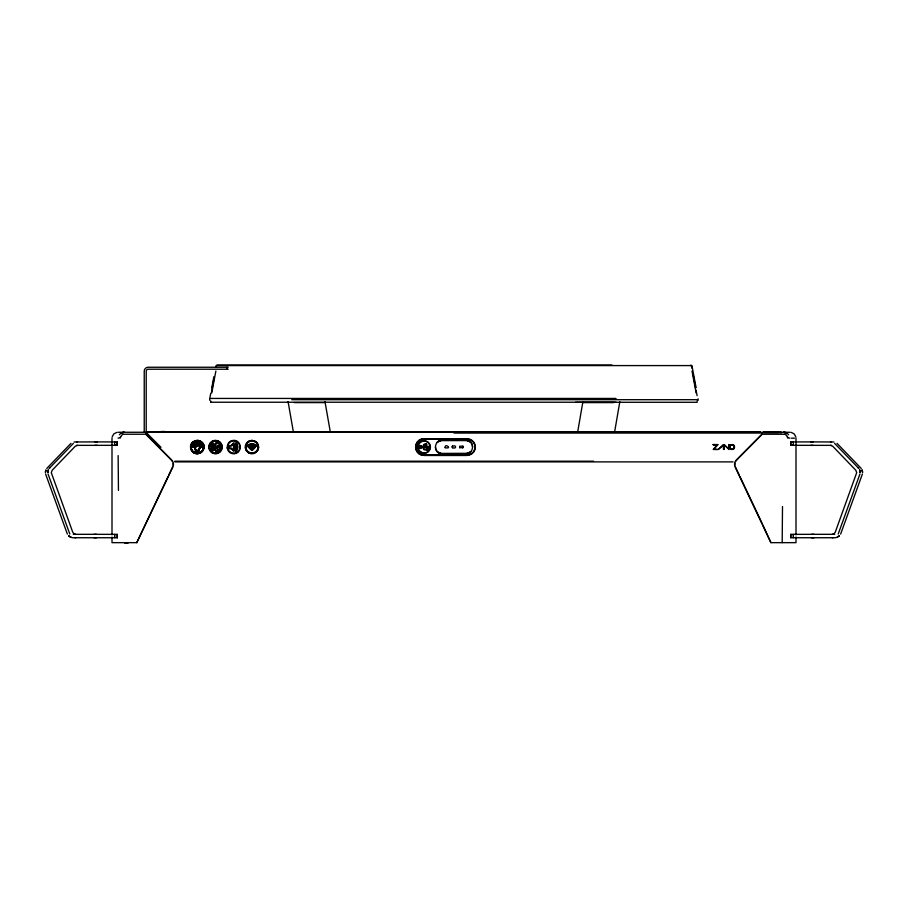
<?xml version="1.0" encoding="UTF-8"?>
<svg xmlns="http://www.w3.org/2000/svg" width="908" height="908" viewBox="0 0 908 908"><rect width="100%" height="100%" fill="white"/><g stroke="black" fill="none" stroke-linecap="round" stroke-linejoin="round"><path stroke-width="1.36" d="M199 450.039L198.807 452.411L195.787 452.388C196.321 449.721 192.564 446.214 196.23 444.489C198.704 443.32 201.167 446.509 199.658 448.688M790.005 438.167L787.667 437.883M735.571 461.548A6.152 6.027 -60.2 0 1 736.683 460.016L762.209 434.24L761.789 432.265L790.096 432.265M782.185 542.655L782.503 506.516M213.176 447.201L213.176 447.122A5.391 5.369 1.8 0 0 213.164 446.691M196.582 446.282C197.74 444.648 194.584 448.007 197.24 445.987M120.333 437.883L118.006 438.121M219.055 450.47L215.798 450.391L215.991 443.467L219.078 443.671L219.146 450.186M215.968 451.106C213.471 448.927 213.959 440.755 218.93 443.013M215.968 451.083C221.019 453.489 221.473 444.682 218.76 442.979M252.572 450.22C249.473 451.242 252.56 446.759 252.764 449.959M614.637 431.845L619.835 401.642M582.902 401.642L577.704 431.845M196.219 450.674C194.051 448.666 194.823 443.501 198.432 444.999C202.382 448.075 195.515 453.886 195.027 447.531M252.367 449.562L252.367 449.687M217.727 450.062L217.693 449.721M114.612 442.877L114.714 441.946L114.885 442.877M114.885 444.375L114.783 445.306L114.612 444.375M114.612 535.3L114.714 534.369L114.885 535.3M114.885 536.798L114.783 537.729L114.612 536.787M793.115 442.877L793.217 441.946L793.388 442.877M793.388 444.375L793.286 445.306L793.115 444.375M793.115 535.3L793.286 534.369L793.388 535.3M793.388 536.787L793.286 537.729L793.115 536.798M219.6 450.107L219.089 451.026M45.411 472.308L45.922 469.901L45.445 472.466M47.852 472.308L48.362 469.901M47.886 472.466L48.328 469.981L47.92 471.49M425.659 444.284L426.215 444.852L425.659 444.273M47.852 472.466L48.362 469.981M195.027 447.553C194.187 443.944 200.441 443.944 199.601 447.553M45.525 471.49L45.525 471.195M198.818 450.901L200.089 447.065L198.398 444.5M215.298 443.887L215.809 443.07M251.607 449.381L252.186 449.971M117.234 441.946L117.166 445.306L117.234 441.946L94.897 441.901M117.234 534.369L117.234 537.729L117.234 534.369L94.023 534.324M813.103 441.901L790.766 441.946L790.652 443.626L790.766 445.306L813.103 445.351M790.834 445.306L790.834 441.946M813.977 534.324L790.766 534.369L790.652 536.049L790.766 537.729L813.977 537.763M790.834 537.729L790.834 534.369M209.759 398.612L210.781 393.141M211.814 387.659L213.868 376.718M211.553 391.564L212.835 384.72M213.346 381.973L213.868 379.238M211.757 392.96L215.866 371.066M198.375 450.674L199.351 448.257M251.55 449.528L252.038 449.222M211.666 444.716L212.631 446.089A4.619 4.597 0.6 0 1 212.722 447.031A4.619 4.597 -0.2 0 1 212.631 447.984L211.666 449.823L213.119 447.871A5.266 5.255 -0.9 0 0 213.119 446.191L212.393 444.579L211.666 444.704M199.601 447.531L199.351 448.268M859.978 473.942L838.186 534.074M862.43 473.942L840.638 534.074M112.115 437.02L113.738 433.99L116.757 432.378M235.887 448.393L236.069 447.531A4.96 4.949 -0.1 0 0 236.057 446.532M196.253 446.849L196.707 446.18M425.16 444.228L423.934 444.33L422.697 446.815L421.811 446.815A1.441 1.43 0 0 0 419.621 445.783A1.441 1.43 0 0 0 419.598 448.2A1.441 1.43 0 0 0 421.811 447.213L422.697 447.235L423.945 449.71L428.009 450.323L428.009 448.643L424.206 449.278L423.185 447.213L427.566 447.235L427.566 447.984L429.507 447.02L427.566 446.021L427.566 446.838L423.185 446.838L424.206 444.772C425.977 446.895 428.088 443.115 425.205 444.125M235.887 448.382L235.501 449.12M120.56 436.85L121.865 435.091A4.097 3.87 2.9 0 1 122.432 434.682A3.666 3.337 -5.5 0 1 123.647 434.228A3.428 2.985 -7.8 0 1 124.271 434.24L146.222 434.24L146.211 371.19A1.975 1.975 0 0 1 148.174 369.216L228.214 369.216M236.205 448.836L236.477 447.871A5.266 5.244 0 0 0 236.477 446.214L236.364 445.692M193.676 445.771L192.655 444.875L193.847 445.374M198.568 443.422L199.068 442.219L198.988 443.581M211.371 448.427L211.757 447.894A2.122 2.122 3.4 0 0 211.859 447.508A2.781 2.769 -1.8 0 0 211.859 446.6A2.122 2.122 1.4 0 0 211.757 446.18L211.212 445.556M168.071 476.473L136.768 542.632L172.883 467.018A6.152 6.027 60.2 0 0 171.657 460.004L146.143 434.24M168.627 475.293L172.543 467.03M211.371 445.658L211.303 446.271A1.941 1.929 -2.6 0 1 211.28 447.814L211.076 448.541M236.205 448.813L235.195 449.835M199.181 449.619L199.658 448.666M212.393 450.652L212.313 451.117A1.294 1.283 0 0 0 212.96 450.947L213.255 450.731A2.315 2.304 -1.5 0 0 213.528 450.447L214.424 447.871A8.047 8.024 -0.3 0 0 214.424 446.214L212.96 443.149A1.294 1.283 0 0 0 212.313 442.99L213.925 445.976A7.287 7.264 1.3 0 1 213.925 448.098L212.393 450.674M236.33 450.391L237.294 448.098A7.287 7.264 0 0 0 237.294 445.976M235.013 448.109L234.434 448.563L234.695 447.723A1.918 1.918 0.1 0 0 234.627 446.225L234.389 445.976M236.523 450.811L237.782 447.871A8.059 8.036 0 0 0 237.782 446.203L236.523 443.286M234.888 448.291L235.195 447.633A2.724 2.713 0.1 0 0 235.217 446.577L234.389 445.998M46.728 468.483L70.972 443.354M49.758 467.858L49.168 468.483L73.412 443.354M119.368 434.728L120.753 433.422M713.2 444.557L717.479 444.795L713.2 449.483L717.626 449.483L713.745 449.222L718.024 444.557L713.2 444.568M249.076 447.667L249.223 447.496A4.075 4.063 -0.4 0 1 254.842 447.644A4.075 4.063 4.2 0 0 251.959 446.464A4.075 4.063 -0.1 0 0 249.144 447.587L249.291 447.882M839.287 535.924L836.166 537.604M235.501 449.108L235.195 449.812M249.984 448.563L250.075 448.439A2.792 2.781 -1.9 0 1 253.934 448.541L253.661 448.824A2.338 2.338 -0.7 0 0 250.302 448.858L250.143 448.722M761.857 434.24L736.343 460.004A6.152 6.027 -60.2 0 0 735.117 467.018L770.903 542.655L795.998 542.655L795.998 537.014M218.646 446.804L216.967 448.507L217.545 447.269L216.252 447.281L217.931 445.601L217.364 446.827L218.646 446.827L217.364 446.815M253.775 448.722L253.525 448.802A2.338 2.327 -4.4 0 0 250.302 448.881L250.245 448.813M254.796 447.689L254.569 447.928A3.621 3.609 -1.9 0 0 249.394 447.962L249.394 447.984A3.621 3.598 -7.6 0 1 251.425 446.963A3.677 3.655 -1.3 0 1 254.558 447.996M256.385 446.123L256.612 445.896A6.651 6.628 3.2 0 0 247.373 445.726L247.566 446.157A6.186 6.174 -0.5 0 1 256.34 446.146L256.226 446.066A6.186 6.163 -3.7 0 0 247.589 446.18M253.934 448.563L253.922 448.552A2.792 2.781 -0.9 0 0 250.075 448.461M247.26 445.839L247.498 445.601A6.64 6.617 -0.4 0 1 256.658 445.828M234.423 453.648C242.549 453.217 241.891 439.983 233.742 440.437C225.615 440.005 224.934 453.24 233.072 453.648M445.113 447.712C453.274 449.267 444.443 442.525 445.17 447.655M452.377 446.248C456.724 444.25 456.667 449.608 452.377 447.712L452.377 446.248L452.377 447.712M462.887 446.18L462.819 447.712L462.887 446.18L459.641 446.248L459.698 447.655M425.341 443.978L426.771 444.477L425.341 445.136M839.253 535.913L837.607 537.071M235.671 450.652L235.671 451.128A1.328 1.328 0 0 0 236.421 450.879L236.523 450.799M121.286 433.082L124.124 432.265A5.879 5.879 0 0 0 121.888 432.719L124.305 432.265M218.76 450.652L216.138 450.652M77.486 445.351L75.194 446.327L52.187 470.242L51.291 472.682L72.742 532.213L73.911 533.745L75.75 534.324M467.064 453.398L470.753 451.741A7.151 7.128 0 0 0 470.73 442.264L467.064 440.573L440.925 440.63L437.247 442.275A7.151 7.128 0 0 0 437.247 451.685L440.925 453.398L467.064 453.33A4.926 4.915 -0.1 0 0 470.753 451.685A4.926 4.915 -0.1 0 1 467.075 453.387L467.064 453.33M832.25 534.324L834.089 533.745L835.258 532.213L856.698 472.682L855.813 470.242L832.806 446.327L830.514 445.351M200.078 447.338A2.781 2.781 0 0 0 197.308 444.262C193.767 444.398 194.198 448.87 195.787 450.901M74.127 441.98L97.338 441.901M76.578 441.98L77.509 441.924M832.25 537.763L832.988 537.729M835.439 537.729L811.525 537.763M234.423 453.637L233.072 453.637M728.999 444.545L728.761 448.927L724.175 444.557L724.164 449.483L724.402 445.102L728.999 449.483L728.761 444.568M137.097 542.655L112.002 542.655L112.002 537.014M94.897 445.351L117.234 445.306M94.023 537.763L117.234 537.729M216.887 364.993L611.969 364.993M216.887 365.584L690.988 365.584M228.214 367.252L148.174 367.252A3.938 3.938 0 0 0 144.236 371.19L144.236 432.265M210.724 398.442L616.089 398.442M291.797 399.702L697.151 399.702M210.724 402.233L616.089 402.233M575.547 402.289L697.151 402.289L697.151 400.961M294.362 402.607L325.143 402.607L330.296 431.845M613.638 402.607L582.857 402.607L582.902 401.813M161.091 431.504L165.006 431.504M760.166 431.731L147.039 431.731L147.039 434.387L148.027 434.387M160.364 431.743L165.721 431.743M764.786 431.845L778.077 431.845M763.458 432.015L779.064 432.015M779.802 432.015L781.118 432.015M117.904 432.265L146.211 432.265M147.346 432.265L760.654 432.265M454 433.059L760.654 433.059M761.778 434.24L783.729 434.24A3.428 2.985 7.8 0 1 784.342 434.296M791.504 438.178L794.5 438.178M423.991 438.7L467.041 438.712A8.376 8.342 0 0 1 475.406 447.065A8.376 8.342 0 0 1 467.03 455.407L423.991 455.407A8.376 8.342 -0.4 0 1 415.626 447.065A8.376 8.342 0 0 1 423.991 438.7A8.376 8.342 -0.4 0 0 415.626 447.065A8.376 8.342 0 0 0 423.991 455.396L467.041 455.396M423.991 439.143L467.041 439.154A7.934 7.911 0 0 1 474.963 447.065A7.934 7.911 0 0 1 467.03 454.965L423.991 454.953A7.934 7.911 0.3 0 1 416.057 447.065A7.934 7.911 0 0 1 423.991 439.143A7.934 7.911 0.3 0 0 416.057 447.065A7.934 7.911 0 0 0 423.991 454.953M810.662 441.901L833.873 441.98M713.2 444.806L717.479 444.806M76.454 445.351L97.338 445.351M810.662 445.351L831.546 445.351M192.167 446.838L193.449 447.281L192.167 446.815M201.156 447.258L202.439 446.815L201.156 447.281M459.641 447.712L462.887 447.655M228.385 448.552L231.075 448.552L233.969 451.458L233.969 442.65L231.086 445.544L228.385 445.522L228.385 448.563L231.075 448.563M196.219 450.652L198.375 450.652M196.23 451.934L198.364 451.957L198.364 451.106L196.23 451.128L196.23 451.957M174.869 461.207L593.537 461.207M174.926 461.888L733.074 461.888M73.298 534.324L96.475 534.324M811.525 534.324L834.702 534.324M96.475 537.763L72.561 537.729M124.668 543.063L128.119 543.063M783.695 432.265L786.714 433.082M770.903 542.655L762.845 524.915M235.671 443.422L236.33 443.728M75.012 537.729L75.75 537.763M830.491 441.924L831.422 441.98M235.036 444.704L235.887 445.714M234.423 440.471L235.081 440.562M68.747 535.913L71.834 537.604M791.243 432.378L794.262 433.99L795.885 437.02M71.108 537.377L68.713 535.913M235.342 444.296L236.364 445.714M219.089 443.047L219.6 443.989M212.654 443.524L213.108 443.887A2.406 2.395 2.1 0 1 213.323 444.171A3.655 3.643 -1.1 0 1 213.607 444.772A6.345 6.333 1.4 0 1 213.982 446.872A5.63 5.607 -3.4 0 1 213.198 450.277M69.485 536.549L69.802 536.764M215.809 451.026L215.298 450.107M787.247 433.422L788.632 434.728M213.255 443.388L213.153 443.308A1.6 1.6 0 0 0 212.858 443.115M236.704 443.467L236.421 443.206A1.294 1.283 0 0 0 235.671 442.968L235.671 443.445M837.028 443.354L861.272 468.494M834.588 443.354L858.832 468.483L858.242 467.858M786.487 435.386L786.192 435.125A4.097 3.87 -2.9 0 0 785.568 434.682A3.666 3.337 5.6 0 0 784.353 434.228M248.281 446.861L248.224 446.815A5.312 5.289 -2.2 0 1 255.727 446.815A5.3 5.289 0.6 0 0 248.224 446.793L248.554 447.133A4.846 4.835 -1.1 0 1 255.409 447.122L255.318 447.054A4.846 4.835 6.8 0 0 248.554 447.133L248.452 447.031M147.175 433.479L160.966 447.304M145.791 434.24L171.317 460.016A6.152 6.027 60.2 0 1 172.429 461.548M786.487 435.386L787.44 436.85A3.212 2.622 82.9 0 1 787.554 437.611A3.11 2.531 82.9 0 0 787.531 437.225A3.326 2.826 83.7 0 0 787.338 436.691M236.33 443.717L237.294 445.998M191.792 450.765C196.786 458.778 208.851 448.711 201.996 442.378C196.809 436.6 187.093 444.545 191.792 450.765C184.914 437.543 209.68 437.543 202.813 450.765A6.697 6.685 0 0 1 201.02 452.559L197.297 453.682L193.586 452.559A6.697 6.685 0 0 1 191.713 450.765M211.269 446.225L211.303 446.293A1.941 1.929 5.8 0 1 211.28 447.792M195.606 448.972L195.265 448.257M862.078 469.981L862.589 472.308M859.638 469.901L860.148 472.308M735.457 467.03L739.373 475.293M739.929 476.473L762.289 523.734M69.814 534.074L48.022 473.942M67.362 534.074L45.57 473.942M698.139 398.782L698.127 400.303M860.08 471.49L859.638 469.981L860.114 472.466M235.887 445.692L236.069 446.554M862.123 469.981L862.555 472.466M859.638 469.981L860.148 472.466M862.441 471.195L862.464 471.49M691.964 365.765L696.073 387.659M693.247 375.129L693.757 377.876M694.268 380.611L695.562 387.455M696.073 390.19L697.094 395.672M692.021 371.066L696.13 392.96M288.165 402.142L293.363 431.845M227.136 447.712L227.238 448.37M325.098 401.642L325.143 402.607L325.098 401.813M288.165 401.642L288.211 402.607M118.142 455.589L118.449 490.411M795.998 438.178L795.998 534.823M781.618 432.753L780.29 432.753M779.064 432.753L763.458 432.753M691.964 366.185L691.964 367.025M691.964 367.445L691.964 368.285M690.988 364.993L690.988 365.833M226.977 367.252L226.977 368.727M215.922 365.765L215.922 367.025M210.724 400.961L210.724 401.813M209.759 399.043L209.759 400.303M112.002 438.178L112.002 534.823M120.401 437.599A3.133 2.565 -82.9 0 1 120.526 437.043M120.469 437.123A3.314 2.849 -84.2 0 1 120.639 436.669M173.031 463.341A6.152 6.027 60.2 0 1 173.076 465.225M734.924 465.225A6.152 6.027 -60.2 0 1 734.969 463.341M194.539 447.326A2.781 2.781 0 0 1 197.308 444.262M194.97 447.031A2.338 2.338 0 0 1 197.308 444.704A2.338 2.338 0 0 1 199.647 447.031M195.787 447.054A1.521 1.51 0 0 1 197.308 445.544M211.757 447.894A2.122 2.122 1.6 0 0 211.859 447.496A2.781 2.769 1.6 0 0 211.859 446.577A2.122 2.122 -1.8 0 0 211.757 446.203M211.678 449.88A1.214 1.214 0 0 0 212.551 449.278A2.849 2.849 0.8 0 0 212.994 448.393M212.154 445.408A3.45 3.439 7.5 0 1 212.029 449.21M211.859 444.091A2.259 2.247 -2 0 1 212.915 446.021M213.698 450.22A4.699 4.676 -0.5 0 0 214.277 448.654A7.514 7.491 -13.3 0 0 214.458 447.065M214.458 446.747A7.65 7.627 14.9 0 0 214.356 445.737A4.812 4.801 -15.7 0 0 213.482 443.535M236.421 450.867A1.328 1.328 0 0 1 235.671 451.117M467.064 440.573A4.926 4.915 0 0 1 470.753 442.219A7.151 7.128 -0.5 0 1 472.557 447.008M467.064 440.63A4.926 4.915 0 0 1 470.753 442.275M437.247 451.685A4.926 4.915 0.1 0 0 440.925 453.33L440.925 453.398A4.926 4.915 0 0 1 437.236 451.741A7.151 7.128 0.4 0 1 435.443 447.008M419.394 446.918C420.994 450.481 422.22 443.808 419.394 446.918M191.134 446.43C189.965 454.329 203.017 455.646 203.471 447.689C204.641 439.79 191.588 438.473 191.134 446.43M191.225 445.817C189.307 453.557 202.087 456.145 203.381 448.302C205.299 440.562 192.507 437.974 191.225 445.817M419.405 446.793C420.824 450.516 422.22 444.046 419.428 446.713M193.847 443.263L194.437 444.5L193.847 443.263M200.781 443.263L200.191 444.5L200.781 443.263M233.515 443.74L231.268 445.998L228.839 445.976L228.839 448.109L231.268 448.098L233.515 450.357L233.515 443.74M723.335 445.09L718.296 449.46L723.562 444.557L723.562 449.483L723.335 445.09M195.549 442.219L195.629 443.603L195.549 442.219M201.962 444.875L200.94 445.794L201.962 444.875M197.535 441.924L197.081 443.229L197.535 441.924M427.566 449.097L426.771 449.085L426.771 449.891L427.566 449.085M784.296 432.276L783.876 432.265A5.879 5.879 0 0 1 786.112 432.719L784.296 432.276M440.925 440.63L440.925 440.573A4.926 4.915 -0.1 0 0 437.247 442.219A4.926 4.915 -0.1 0 1 440.913 440.63M420.881 452.559A6.401 6.379 -0.3 0 0 430.483 447.031A6.401 6.379 -0.3 0 0 420.881 441.504A6.401 6.379 -0.3 0 0 420.881 452.559M421.096 452.184A5.959 5.947 -0.1 0 0 430.04 447.031A5.959 5.947 -0.1 0 0 421.096 441.89A5.959 5.947 -0.1 0 0 421.096 452.184M730.827 449.12A2.44 2.44 -0.2 0 0 734.493 447.008A2.44 2.44 -0.2 0 0 730.827 444.897A2.44 2.44 -0.7 0 0 730.827 449.131A2.44 2.44 -0.7 0 0 734.493 447.02A2.44 2.44 -0.7 0 0 730.827 444.92A2.44 2.44 -0.2 0 0 730.827 449.12M730.747 448.79A2.213 2.213 0.1 0 0 734.254 447.235A2.213 2.213 0.1 0 0 731.156 444.988A2.213 2.213 0.1 0 0 730.747 448.79M730.849 448.881A2.213 2.213 0.7 0 0 734.266 447.145A2.213 2.213 0.7 0 0 731.042 445.056A2.213 2.213 0.7 0 0 730.849 448.881M248.066 452.411A6.651 6.628 0.1 0 0 258.576 447.712A6.651 6.628 0.1 0 0 249.246 440.993A6.651 6.628 0.1 0 0 248.066 452.411M248.338 452.036A6.197 6.174 0 0 0 258.122 447.667A6.197 6.174 0 0 0 249.428 441.401A6.197 6.174 0 0 0 248.338 452.036M248.349 452.615A6.651 6.628 0.3 0 0 258.598 447.394A6.651 6.628 0.3 0 0 248.94 441.152A6.651 6.628 0.3 0 0 248.349 452.615M248.871 452.4A6.197 6.174 -1 0 0 258.156 447.054A6.197 6.174 -1 0 0 248.871 441.708A6.197 6.174 -1 0 0 248.871 452.4M193.404 452.411A6.651 6.628 0 0 0 203.914 447.712A6.651 6.628 0 0 0 194.584 440.993A6.651 6.628 0 0 0 193.404 452.411M193.665 452.048A6.197 6.174 0 0 0 203.471 447.667A6.197 6.174 0 0 0 194.766 441.401A6.197 6.174 0 0 0 193.665 452.048M219.407 441.663A6.651 6.628 0 0 0 209.01 445.703A6.685 6.662 0.2 0 0 208.908 447.712A6.651 6.628 0 0 0 218.851 452.774A6.651 6.628 0 0 0 219.407 441.663M211.893 452.048A6.197 6.174 0 0 0 221.688 447.667A6.197 6.174 0 0 0 212.994 441.413A6.197 6.174 0 0 0 211.893 452.048M211.904 452.627A6.651 6.628 0.3 0 0 222.165 447.406A6.651 6.628 0.3 0 0 212.495 441.152A6.651 6.628 0.3 0 0 211.904 452.627M212.427 452.411A6.197 6.174 -0.9 0 0 221.711 447.065A6.197 6.174 -0.9 0 0 212.427 441.708A6.197 6.174 -0.9 0 0 212.427 452.411M230.655 452.4A6.197 6.174 0 0 0 239.939 447.054A6.197 6.174 0 0 0 230.655 441.719A6.197 6.174 0 0 0 230.655 452.4"/></g></svg>
